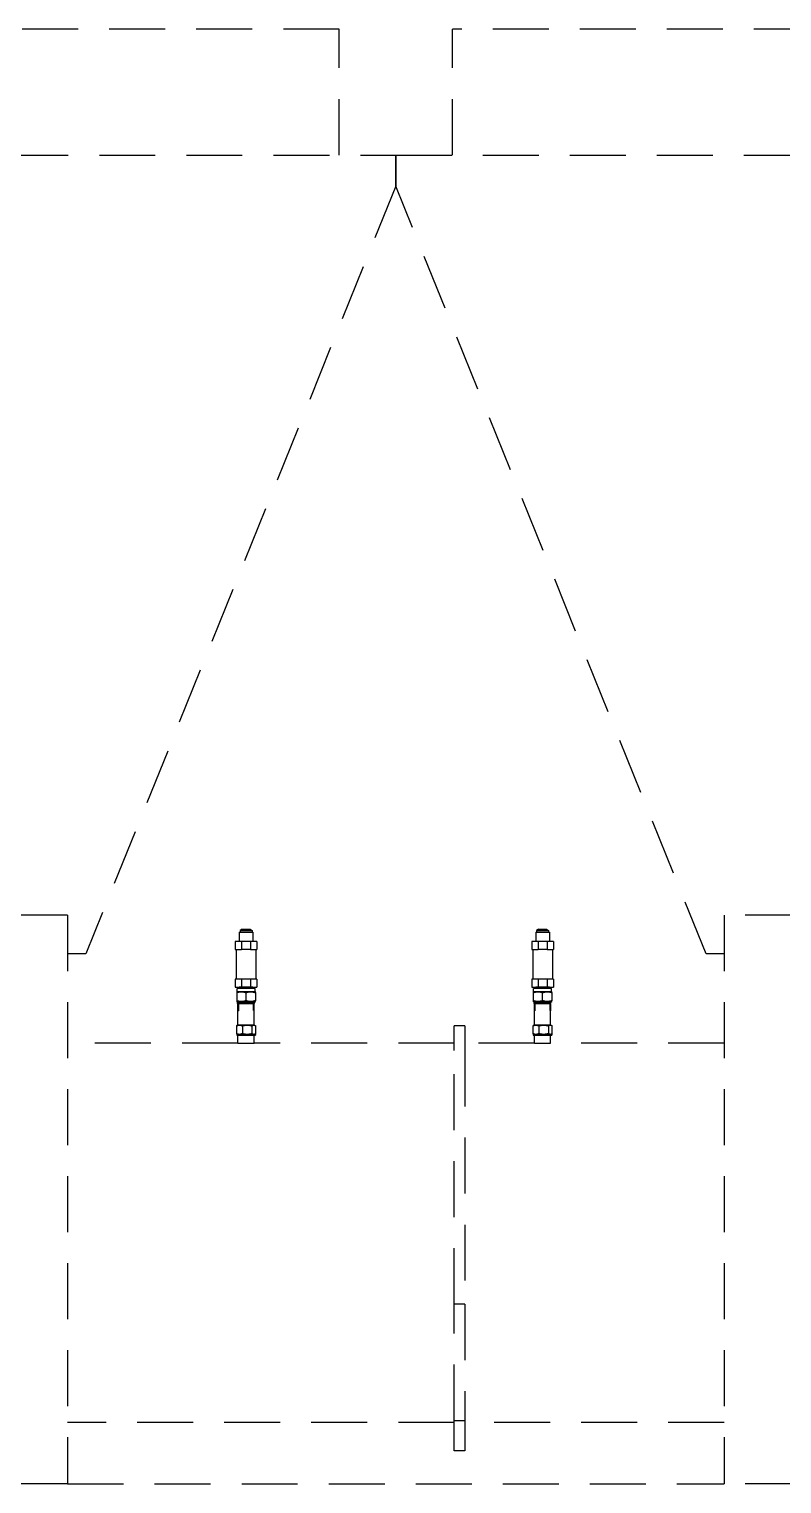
# Model space of a CAD drawing. Header units: millimetres. Extents: x 19868 to 801382, y -4805 to 85279.
# Drawn here: x 145783 to 146994, y 76739 to 79079 of the extents above; entities that cross this region are included whole.
import ezdxf

# ---------------------------------------------------------------- set-up
doc = ezdxf.new("R2010")
doc.units = ezdxf.units.MM
doc.header["$LTSCALE"] = 250
doc.linetypes.add('HID', pattern=[2.8, 1.8, -1])
doc.layers.add('A-ELE-252', color=252, linetype='Continuous')

# ---------------------------------------------------------------- blocks, each defined once
blk = doc.blocks.new('냉동기')
at = {"layer": 'A-ELE-252', "linetype": 'HID', "ltscale": 0.2, "extrusion": (0, 1, 0)}
for p, q in [((202879.1, 69695.9), (201884.1, 69695.9)), ((202879.1, 69695.9), (201884.1, 69695.9)), ((202879.1, 69493.4), (202879.1, 69695.9)), ((202879.1, 69493.4), (202879.1, 69695.9)), ((204056.1, 69695.9), (203061.1, 69695.9)), ((203061.1, 69493.4), (203061.1, 69695.9)), ((204056.1, 69695.9), (203061.1, 69695.9)), ((203061.1, 69493.4), (203061.1, 69695.9)), ((201793.1, 69493.4), (202970.1, 69493.4)), ((201793.1, 69493.4), (202970.1, 69493.4)), ((202970.1, 69493.4), (202970.1, 69443.4)), ((202970.1, 69443.4), (202970.1, 69493.4)), ((202970.1, 69493.4), (204147.1, 69493.4)), ((202970.1, 69443.4), (202970.1, 69493.4)), ((202970.1, 69493.4), (204147.1, 69493.4)), ((202970.1, 69493.4), (202970.1, 69443.4)), ((202970.1, 69443.4), (202471.2, 68208.4)), ((202970.1, 69443.4), (202471.2, 68208.4)), ((203469.1, 68208.4), (202970.1, 69443.4)), ((203469.1, 68208.4), (202970.1, 69443.4)), ((202442.1, 68270.9), (202318.1, 68270.9)), ((202442.1, 68270.9), (202318.1, 68270.9)), ((202442.1, 68270.9), (202442.1, 67355.9)), ((202442.1, 68270.9), (202442.1, 67355.9)), ((203498.1, 68270.9), (203498.1, 67355.9)), ((203622.1, 68270.9), (203498.1, 68270.9)), ((203498.1, 68270.9), (203498.1, 67355.9)), ((203622.1, 68270.9), (203498.1, 68270.9)), ((202718, 68243.3), (202740.2, 68243.3)), ((202718, 68243.3), (202718, 68228.2)), ((202718, 68243.3), (202740.2, 68243.3)), ((202718, 68243.3), (202718, 68228.2)), ((202722.8, 68248.1), (202719.6, 68246.3)), ((202722.8, 68248.1), (202719.6, 68246.3)), ((202719.6, 68246.3), (202738.7, 68246.3)), ((202719.6, 68246.3), (202719.6, 68243.3)), ((202719.6, 68246.3), (202738.7, 68246.3)), ((202719.6, 68246.3), (202719.6, 68243.3)), ((202722.8, 68248.1), (202735.5, 68248.1)), ((202722.8, 68248.1), (202735.5, 68248.1)), ((202735.5, 68248.1), (202738.7, 68246.3)), ((202735.5, 68248.1), (202738.7, 68246.3)), ((202738.7, 68246.3), (202738.7, 68243.3)), ((202738.7, 68246.3), (202738.7, 68243.3)), ((202740.2, 68243.3), (202740.2, 68228.2)), ((202740.2, 68243.3), (202740.2, 68228.2)), ((203195, 68243.3), (203217.2, 68243.3)), ((203195, 68243.3), (203195, 68228.2)), ((203195, 68243.3), (203217.2, 68243.3)), ((203195, 68243.3), (203195, 68228.2)), ((203199.8, 68248.1), (203196.6, 68246.3)), ((203199.8, 68248.1), (203196.6, 68246.3)), ((203196.6, 68246.3), (203215.7, 68246.3)), ((203196.6, 68246.3), (203196.6, 68243.3)), ((203196.6, 68246.3), (203215.7, 68246.3)), ((203196.6, 68246.3), (203196.6, 68243.3)), ((203199.8, 68248.1), (203212.5, 68248.1)), ((203199.8, 68248.1), (203212.5, 68248.1)), ((203212.5, 68248.1), (203215.7, 68246.3)), ((203212.5, 68248.1), (203215.7, 68246.3)), ((203215.7, 68246.3), (203215.7, 68243.3)), ((203215.7, 68246.3), (203215.7, 68243.3)), ((203217.2, 68243.3), (203217.2, 68228.2)), ((203217.2, 68243.3), (203217.2, 68228.2)), ((202711.7, 68228.2), (202711.7, 68215.5)), ((202721.9, 68228.2), (202711.7, 68228.2)), ((202711.7, 68228.2), (202711.7, 68215.5)), ((202721.9, 68228.2), (202711.7, 68228.2)), ((202711.7, 68215.5), (202721.9, 68215.5)), ((202711.7, 68215.5), (202721.9, 68215.5)), ((202713.3, 68215.5), (202713.3, 68167.6)), ((202713.3, 68215.5), (202713.3, 68167.6)), ((202721.9, 68228.2), (202721.9, 68215.5)), ((202736.4, 68228.2), (202721.9, 68228.2)), ((202721.9, 68228.2), (202721.9, 68215.5)), ((202736.4, 68228.2), (202721.9, 68228.2)), ((202736.4, 68215.5), (202721.9, 68215.5)), ((202736.4, 68215.5), (202721.9, 68215.5)), ((202736.4, 68228.2), (202736.4, 68215.5)), ((202746.6, 68228.2), (202736.4, 68228.2)), ((202736.4, 68228.2), (202736.4, 68215.5)), ((202746.6, 68228.2), (202736.4, 68228.2)), ((202736.4, 68215.5), (202746.6, 68215.5)), ((202736.4, 68215.5), (202746.6, 68215.5)), ((202745, 68215.5), (202745, 68167.6)), ((202745, 68215.5), (202745, 68167.6)), ((202746.6, 68228.2), (202746.6, 68215.5)), ((202746.6, 68228.2), (202746.6, 68215.5)), ((203188.7, 68228.2), (203188.7, 68215.5)), ((203198.9, 68228.2), (203188.7, 68228.2)), ((203188.7, 68228.2), (203188.7, 68215.5)), ((203198.9, 68228.2), (203188.7, 68228.2)), ((203188.7, 68215.5), (203198.9, 68215.5)), ((203188.7, 68215.5), (203198.9, 68215.5)), ((203190.3, 68215.5), (203190.3, 68167.6)), ((203190.3, 68215.5), (203190.3, 68167.6)), ((203198.9, 68228.2), (203198.9, 68215.5)), ((203213.4, 68228.2), (203198.9, 68228.2)), ((203198.9, 68228.2), (203198.9, 68215.5)), ((203213.4, 68228.2), (203198.9, 68228.2)), ((203213.4, 68215.5), (203198.9, 68215.5)), ((203213.4, 68215.5), (203198.9, 68215.5)), ((203213.4, 68228.2), (203213.4, 68215.5)), ((203223.6, 68228.2), (203213.4, 68228.2)), ((203213.4, 68228.2), (203213.4, 68215.5)), ((203223.6, 68228.2), (203213.4, 68228.2)), ((203213.4, 68215.5), (203223.6, 68215.5)), ((203213.4, 68215.5), (203223.6, 68215.5)), ((203222, 68215.5), (203222, 68167.6)), ((203222, 68215.5), (203222, 68167.6)), ((203223.6, 68228.2), (203223.6, 68215.5)), ((203223.6, 68228.2), (203223.6, 68215.5)), ((202471.2, 68208.4), (202442.1, 68208.4)), ((202471.2, 68208.4), (202442.1, 68208.4)), ((203498.1, 68208.4), (203469.1, 68208.4)), ((203498.1, 68208.4), (203469.1, 68208.4)), ((202721.9, 68167.6), (202711.7, 68167.6)), ((202711.7, 68167.6), (202711.7, 68154.9)), ((202721.9, 68167.6), (202711.7, 68167.6)), ((202711.7, 68167.6), (202711.7, 68154.9)), ((202736.4, 68167.6), (202721.9, 68167.6)), ((202721.9, 68167.6), (202721.9, 68154.9)), ((202736.4, 68167.6), (202721.9, 68167.6)), ((202721.9, 68167.6), (202721.9, 68154.9)), ((202746.6, 68167.6), (202736.4, 68167.6)), ((202736.4, 68167.6), (202736.4, 68154.9)), ((202746.6, 68167.6), (202736.4, 68167.6)), ((202736.4, 68167.6), (202736.4, 68154.9)), ((202746.6, 68167.6), (202746.6, 68154.9)), ((202746.6, 68167.6), (202746.6, 68154.9)), ((203198.9, 68167.6), (203188.7, 68167.6)), ((203188.7, 68167.6), (203188.7, 68154.9)), ((203198.9, 68167.6), (203188.7, 68167.6)), ((203188.7, 68167.6), (203188.7, 68154.9)), ((203213.4, 68167.6), (203198.9, 68167.6)), ((203198.9, 68167.6), (203198.9, 68154.9)), ((203213.4, 68167.6), (203198.9, 68167.6)), ((203198.9, 68167.6), (203198.9, 68154.9)), ((203223.6, 68167.6), (203213.4, 68167.6)), ((203213.4, 68167.6), (203213.4, 68154.9)), ((203223.6, 68167.6), (203213.4, 68167.6)), ((203213.4, 68167.6), (203213.4, 68154.9)), ((203223.6, 68167.6), (203223.6, 68154.9)), ((203223.6, 68167.6), (203223.6, 68154.9)), ((202711.7, 68154.9), (202721.9, 68154.9)), ((202711.7, 68154.9), (202721.9, 68154.9)), ((202714.6, 68147.9), (202714.1, 68147.6)), ((202714.6, 68147.9), (202714.1, 68147.6)), ((202714.1, 68146.2), (202714.1, 68133.1)), ((202714.1, 68146.2), (202714.1, 68133.1)), ((202743.6, 68152.9), (202714.6, 68152.9)), ((202714.6, 68147.9), (202714.6, 68152.9)), ((202743.6, 68152.9), (202714.6, 68152.9)), ((202714.6, 68147.9), (202714.6, 68152.9)), ((202714.6, 68147.9), (202743.6, 68147.9)), ((202714.6, 68147.9), (202743.6, 68147.9)), ((202718, 68154.9), (202718, 68154.8)), ((202718, 68154.9), (202718, 68154.8)), ((202740.2, 68154.8), (202718, 68154.8)), ((202740.2, 68154.8), (202718, 68154.8)), ((202736.4, 68154.9), (202721.9, 68154.9)), ((202736.4, 68154.9), (202721.9, 68154.9)), ((202729.1, 68133.1), (202729.1, 68146.2)), ((202729.1, 68133.1), (202729.1, 68146.2)), ((202736.4, 68154.9), (202746.6, 68154.9)), ((202736.4, 68154.9), (202746.6, 68154.9)), ((202740.2, 68154.9), (202740.2, 68154.8)), ((202740.2, 68154.9), (202740.2, 68154.8)), ((202743.6, 68147.9), (202743.6, 68152.9)), ((202743.6, 68147.9), (202743.6, 68152.9)), ((202743.6, 68147.9), (202744.1, 68147.6)), ((202743.6, 68147.9), (202744.1, 68147.6)), ((202744.1, 68146.2), (202744.1, 68133.1)), ((202744.1, 68146.2), (202744.1, 68133.1)), ((203188.7, 68154.9), (203198.9, 68154.9)), ((203188.7, 68154.9), (203198.9, 68154.9)), ((203191.6, 68147.9), (203191.1, 68147.6)), ((203191.6, 68147.9), (203191.1, 68147.6)), ((203191.1, 68146.2), (203191.1, 68133.1)), ((203191.1, 68146.2), (203191.1, 68133.1)), ((203220.6, 68152.9), (203191.6, 68152.9)), ((203191.6, 68147.9), (203191.6, 68152.9)), ((203220.6, 68152.9), (203191.6, 68152.9)), ((203191.6, 68147.9), (203191.6, 68152.9)), ((203191.6, 68147.9), (203220.6, 68147.9)), ((203191.6, 68147.9), (203220.6, 68147.9)), ((203195, 68154.9), (203195, 68154.8)), ((203195, 68154.9), (203195, 68154.8)), ((203217.2, 68154.8), (203195, 68154.8)), ((203217.2, 68154.8), (203195, 68154.8)), ((203213.4, 68154.9), (203198.9, 68154.9)), ((203213.4, 68154.9), (203198.9, 68154.9)), ((203206.1, 68133.1), (203206.1, 68146.2)), ((203206.1, 68133.1), (203206.1, 68146.2)), ((203213.4, 68154.9), (203223.6, 68154.9)), ((203213.4, 68154.9), (203223.6, 68154.9)), ((203217.2, 68154.9), (203217.2, 68154.8)), ((203217.2, 68154.9), (203217.2, 68154.8)), ((203220.6, 68147.9), (203220.6, 68152.9)), ((203220.6, 68147.9), (203220.6, 68152.9)), ((203220.6, 68147.9), (203221.1, 68147.6)), ((203220.6, 68147.9), (203221.1, 68147.6)), ((203221.1, 68146.2), (203221.1, 68133.1)), ((203221.1, 68146.2), (203221.1, 68133.1)), ((202715.6, 68130.9), (202714.1, 68131.7)), ((202715.6, 68130.9), (202714.1, 68131.7)), ((202742.6, 68130.9), (202715.6, 68130.9)), ((202715.6, 68128.9), (202715.6, 68130.9)), ((202742.6, 68130.9), (202715.6, 68130.9)), ((202715.6, 68128.9), (202715.6, 68130.9)), ((202715.6, 68128.9), (202742.6, 68128.9)), ((202716.1, 68128.4), (202715.6, 68128.9)), ((202715.6, 68128.9), (202742.6, 68128.9)), ((202716.1, 68128.4), (202715.6, 68128.9)), ((202716.8, 68127.4), (202715.9, 68127.4)), ((202715.9, 68127.4), (202715.9, 68126.9)), ((202716.8, 68127.4), (202715.9, 68127.4)), ((202715.9, 68127.4), (202715.9, 68126.9)), ((202715.9, 68117.4), (202715.9, 68126.9)), ((202715.9, 68117.4), (202715.9, 68126.9)), ((202742.1, 68128.4), (202716.1, 68128.4)), ((202716.1, 68127.4), (202716.1, 68128.4)), ((202742.1, 68128.4), (202716.1, 68128.4)), ((202716.1, 68127.4), (202716.1, 68128.4)), ((202716.9, 68126.9), (202716.9, 68117.4)), ((202716.9, 68126.9), (202716.9, 68117.4)), ((202741.3, 68117.4), (202741.3, 68126.9)), ((202741.3, 68117.4), (202741.3, 68126.9)), ((202742.4, 68127.4), (202741.5, 68127.4)), ((202742.4, 68127.4), (202741.5, 68127.4)), ((202742.1, 68128.4), (202742.6, 68128.9)), ((202742.1, 68128.4), (202742.6, 68128.9)), ((202742.1, 68127.4), (202742.1, 68128.4)), ((202742.1, 68127.4), (202742.1, 68128.4)), ((202742.4, 68126.9), (202742.4, 68127.4)), ((202742.4, 68126.9), (202742.4, 68127.4)), ((202742.4, 68117.4), (202742.4, 68126.9)), ((202742.4, 68117.4), (202742.4, 68126.9)), ((202742.6, 68130.9), (202744.1, 68131.7)), ((202742.6, 68130.9), (202744.1, 68131.7)), ((202742.6, 68128.9), (202742.6, 68130.9)), ((202742.6, 68128.9), (202742.6, 68130.9)), ((203192.6, 68130.9), (203191.1, 68131.7)), ((203192.6, 68130.9), (203191.1, 68131.7)), ((203219.6, 68130.9), (203192.6, 68130.9)), ((203192.6, 68128.9), (203192.6, 68130.9)), ((203219.6, 68130.9), (203192.6, 68130.9)), ((203192.6, 68128.9), (203192.6, 68130.9)), ((203192.6, 68128.9), (203219.6, 68128.9)), ((203193.1, 68128.4), (203192.6, 68128.9)), ((203192.6, 68128.9), (203219.6, 68128.9)), ((203193.1, 68128.4), (203192.6, 68128.9)), ((203193.8, 68127.4), (203192.9, 68127.4)), ((203192.9, 68127.4), (203192.9, 68126.9)), ((203193.8, 68127.4), (203192.9, 68127.4)), ((203192.9, 68127.4), (203192.9, 68126.9)), ((203192.9, 68117.4), (203192.9, 68126.9)), ((203192.9, 68117.4), (203192.9, 68126.9)), ((203219.1, 68128.4), (203193.1, 68128.4)), ((203193.1, 68127.4), (203193.1, 68128.4)), ((203219.1, 68128.4), (203193.1, 68128.4)), ((203193.1, 68127.4), (203193.1, 68128.4)), ((203193.9, 68126.9), (203193.9, 68117.4)), ((203193.9, 68126.9), (203193.9, 68117.4)), ((203218.3, 68117.4), (203218.3, 68126.9)), ((203218.3, 68117.4), (203218.3, 68126.9)), ((203219.4, 68127.4), (203218.5, 68127.4)), ((203219.4, 68127.4), (203218.5, 68127.4)), ((203219.1, 68128.4), (203219.6, 68128.9)), ((203219.1, 68128.4), (203219.6, 68128.9)), ((203219.1, 68127.4), (203219.1, 68128.4)), ((203219.1, 68127.4), (203219.1, 68128.4)), ((203219.4, 68126.9), (203219.4, 68127.4)), ((203219.4, 68126.9), (203219.4, 68127.4)), ((203219.4, 68117.4), (203219.4, 68126.9)), ((203219.4, 68117.4), (203219.4, 68126.9)), ((203219.6, 68130.9), (203221.1, 68131.7)), ((203219.6, 68130.9), (203221.1, 68131.7)), ((203219.6, 68128.9), (203219.6, 68130.9)), ((203219.6, 68128.9), (203219.6, 68130.9)), ((202715.9, 68117.4), (202715.9, 68116.9)), ((202715.9, 68117.4), (202715.9, 68116.9)), ((202715.9, 68116.9), (202716.8, 68116.9)), ((202715.9, 68116.9), (202716.8, 68116.9)), ((202716.1, 68093.9), (202716.1, 68116.9)), ((202716.1, 68093.9), (202716.1, 68116.9)), ((202741.5, 68116.9), (202742.4, 68116.9)), ((202741.5, 68116.9), (202742.4, 68116.9)), ((202742.1, 68093.9), (202742.1, 68116.9)), ((202742.1, 68093.9), (202742.1, 68116.9)), ((202742.4, 68116.9), (202742.4, 68117.4)), ((202742.4, 68116.9), (202742.4, 68117.4)), ((203192.9, 68117.4), (203192.9, 68116.9)), ((203192.9, 68117.4), (203192.9, 68116.9)), ((203192.9, 68116.9), (203193.8, 68116.9)), ((203192.9, 68116.9), (203193.8, 68116.9)), ((203193.1, 68093.9), (203193.1, 68116.9)), ((203193.1, 68093.9), (203193.1, 68116.9)), ((203218.5, 68116.9), (203219.4, 68116.9)), ((203218.5, 68116.9), (203219.4, 68116.9)), ((203219.1, 68093.9), (203219.1, 68116.9)), ((203219.1, 68093.9), (203219.1, 68116.9)), ((203219.4, 68116.9), (203219.4, 68117.4)), ((203219.4, 68116.9), (203219.4, 68117.4)), ((202713.7, 68092.7), (202713.7, 68080.1)), ((202713.7, 68092.7), (202713.7, 68080.1)), ((202744.1, 68078.9), (202714.1, 68078.9)), ((202714.1, 68078.9), (202714.1, 68077.9)), ((202744.1, 68078.9), (202714.1, 68078.9)), ((202714.1, 68078.9), (202714.1, 68077.9)), ((202714.1, 68077.9), (202744.1, 68077.9)), ((202714.1, 68077.9), (202744.1, 68077.9)), ((202715.6, 68093.9), (202714.5, 68093.2)), ((202715.6, 68093.9), (202714.5, 68093.2)), ((202715.6, 68078.9), (202714.5, 68079.5)), ((202715.6, 68078.9), (202714.5, 68079.5)), ((202718.4, 68093.9), (202715.6, 68093.9)), ((202718.4, 68093.9), (202715.6, 68093.9)), ((202716.1, 68064.9), (202716.1, 68077.9)), ((202716.1, 68064.9), (202716.1, 68077.9)), ((202730.9, 68093.9), (202718.4, 68093.9)), ((202730.9, 68093.9), (202718.4, 68093.9)), ((202723.2, 68092.7), (202723.2, 68080.1)), ((202723.2, 68092.7), (202723.2, 68080.1)), ((202741.6, 68093.9), (202730.9, 68093.9)), ((202741.6, 68093.9), (202730.9, 68093.9)), ((202738.6, 68092.7), (202738.6, 68080.1)), ((202738.6, 68092.7), (202738.6, 68080.1)), ((202742.6, 68093.9), (202741.6, 68093.9)), ((202742.6, 68093.9), (202741.6, 68093.9)), ((202742.1, 68064.9), (202742.1, 68077.9)), ((202742.1, 68064.9), (202742.1, 68077.9)), ((202742.6, 68093.9), (202743.7, 68093.2)), ((202742.6, 68093.9), (202743.7, 68093.2)), ((202742.6, 68078.9), (202743.7, 68079.5)), ((202742.6, 68078.9), (202743.7, 68079.5)), ((202744.1, 68078.9), (202744.1, 68077.9)), ((202744.1, 68078.9), (202744.1, 68077.9)), ((202744.6, 68080.1), (202744.6, 68092.7)), ((202744.6, 68080.1), (202744.6, 68092.7)), ((203064.1, 68052.9), (203064.1, 68092.9)), ((203081.1, 68092.9), (203064.1, 68092.9)), ((203064.1, 68052.9), (203064.1, 68092.9)), ((203081.1, 68092.9), (203064.1, 68092.9)), ((203081.1, 68092.9), (203081.1, 68052.9)), ((203081.1, 68092.9), (203081.1, 68052.9)), ((203190.7, 68092.7), (203190.7, 68080.1)), ((203190.7, 68092.7), (203190.7, 68080.1)), ((203221.1, 68078.9), (203191.1, 68078.9)), ((203191.1, 68078.9), (203191.1, 68077.9)), ((203221.1, 68078.9), (203191.1, 68078.9)), ((203191.1, 68078.9), (203191.1, 68077.9)), ((203191.1, 68077.9), (203221.1, 68077.9)), ((203191.1, 68077.9), (203221.1, 68077.9)), ((203192.6, 68093.9), (203191.5, 68093.2)), ((203192.6, 68093.9), (203191.5, 68093.2)), ((203192.6, 68078.9), (203191.5, 68079.5)), ((203192.6, 68078.9), (203191.5, 68079.5)), ((203195.4, 68093.9), (203192.6, 68093.9)), ((203195.4, 68093.9), (203192.6, 68093.9)), ((203193.1, 68064.9), (203193.1, 68077.9)), ((203193.1, 68064.9), (203193.1, 68077.9)), ((203207.9, 68093.9), (203195.4, 68093.9)), ((203207.9, 68093.9), (203195.4, 68093.9)), ((203200.2, 68092.7), (203200.2, 68080.1)), ((203200.2, 68092.7), (203200.2, 68080.1)), ((203218.6, 68093.9), (203207.9, 68093.9)), ((203218.6, 68093.9), (203207.9, 68093.9)), ((203215.6, 68092.7), (203215.6, 68080.1)), ((203215.6, 68092.7), (203215.6, 68080.1)), ((203219.6, 68093.9), (203218.6, 68093.9)), ((203219.6, 68093.9), (203218.6, 68093.9)), ((203219.1, 68064.9), (203219.1, 68077.9)), ((203219.1, 68064.9), (203219.1, 68077.9)), ((203219.6, 68093.9), (203220.7, 68093.2)), ((203219.6, 68093.9), (203220.7, 68093.2)), ((203219.6, 68078.9), (203220.7, 68079.5)), ((203219.6, 68078.9), (203220.7, 68079.5)), ((203221.1, 68078.9), (203221.1, 68077.9)), ((203221.1, 68078.9), (203221.1, 68077.9)), ((203221.6, 68080.1), (203221.6, 68092.7)), ((203221.6, 68080.1), (203221.6, 68092.7)), ((202716.1, 68064.9), (202442.1, 68064.9)), ((202716.1, 68064.9), (202442.1, 68064.9)), ((203064.1, 68064.9), (202742.1, 68064.9)), ((203064.1, 68064.9), (202742.1, 68064.9)), ((203064.1, 67644.9), (203064.1, 68052.9)), ((203064.1, 67644.9), (203064.1, 68052.9)), ((203193.1, 68064.9), (203081.1, 68064.9)), ((203193.1, 68064.9), (203081.1, 68064.9)), ((203081.1, 68052.9), (203081.1, 67644.9)), ((203081.1, 68052.9), (203081.1, 67644.9)), ((203498.1, 68064.9), (203219.1, 68064.9)), ((203498.1, 68064.9), (203219.1, 68064.9)), ((203064.1, 67457.9), (203064.1, 67644.9)), ((203081.1, 67644.9), (203064.1, 67644.9)), ((203064.1, 67457.9), (203064.1, 67644.9)), ((203081.1, 67644.9), (203064.1, 67644.9)), ((203081.1, 67644.9), (203081.1, 67457.9)), ((203081.1, 67644.9), (203081.1, 67457.9)), ((203064.1, 67454.9), (202442.1, 67454.9)), ((203064.1, 67454.9), (202442.1, 67454.9)), ((203064.1, 67408.9), (203064.1, 67457.9)), ((203064.1, 67457.9), (203081.1, 67457.9)), ((203064.1, 67408.9), (203064.1, 67457.9)), ((203064.1, 67457.9), (203081.1, 67457.9)), ((203081.1, 67457.9), (203081.1, 67408.9)), ((203081.1, 67457.9), (203081.1, 67408.9)), ((203498.1, 67454.9), (203081.1, 67454.9)), ((203498.1, 67454.9), (203081.1, 67454.9)), ((203081.1, 67408.9), (203064.1, 67408.9)), ((203081.1, 67408.9), (203064.1, 67408.9)), ((202442.1, 67355.9), (202318.1, 67355.9)), ((202442.1, 67355.9), (202318.1, 67355.9)), ((202442.1, 67355.9), (203498.1, 67355.9)), ((202442.1, 67355.9), (203498.1, 67355.9)), ((203622.1, 67355.9), (203498.1, 67355.9)), ((203622.1, 67355.9), (203498.1, 67355.9))]:
    blk.add_line(p, q, dxfattribs=at)
at = {"layer": 'A-ELE-252', "linetype": 'HID', "ltscale": 0.2, "extrusion": (0, 0, -1)}
for centre, start, end in [((-202718.3, 68153.6), 326.3028, 75.5225), ((-202718.3, 68153.6), 326.3028, 75.5225), ((-202739.9, 68153.6), 104.4775, 213.6972), ((-202739.9, 68153.6), 104.4775, 213.6972), ((-203195.3, 68153.6), 326.3028, 75.5225), ((-203195.3, 68153.6), 326.3028, 75.5225), ((-203216.9, 68153.6), 104.4775, 213.6972), ((-203216.9, 68153.6), 104.4775, 213.6972)]:
    blk.add_arc(centre, 1.27, start, end, dxfattribs=at)
at = {"layer": 'A-ELE-252', "linetype": 'HID', "ltscale": 0.2}
for points, weights in [([(202714.1, 68147.6), (202714.1, 68147.6), (202714.1, 68146.2)], [1.97268486652, 1.97268486652, 1.83105246542]), ([(202714.1, 68146.2), (202721.6, 68148.7), (202729.1, 68146.2)], [1.83105246542, 2.11431726762, 1.83105246542]), ([(202714.1, 68147.6), (202714.1, 68147.6), (202714.1, 68146.2)], [1.97268486652, 1.97268486652, 1.83105246542]), ([(202714.1, 68146.2), (202721.6, 68148.7), (202729.1, 68146.2)], [1.83105246542, 2.11431726762, 1.83105246542]), ([(202729.1, 68146.2), (202736.6, 68148.7), (202744.1, 68146.2)], [1.83094010767, 2.11418752807, 1.83094010767]), ([(202729.1, 68146.2), (202736.6, 68148.7), (202744.1, 68146.2)], [1.83094010767, 2.11418752807, 1.83094010767]), ([(202744.1, 68146.2), (202744.1, 68147.6), (202744.1, 68147.6)], [1.83105246542, 1.97268486652, 1.97268486652]), ([(202744.1, 68146.2), (202744.1, 68147.6), (202744.1, 68147.6)], [1.83105246542, 1.97268486652, 1.97268486652]), ([(203191.1, 68147.6), (203191.1, 68147.6), (203191.1, 68146.2)], [1.97268486652, 1.97268486652, 1.83105246542]), ([(203191.1, 68146.2), (203198.6, 68148.7), (203206.1, 68146.2)], [1.83105246542, 2.11431726762, 1.83105246542]), ([(203191.1, 68147.6), (203191.1, 68147.6), (203191.1, 68146.2)], [1.97268486652, 1.97268486652, 1.83105246542]), ([(203191.1, 68146.2), (203198.6, 68148.7), (203206.1, 68146.2)], [1.83105246542, 2.11431726762, 1.83105246542]), ([(203206.1, 68146.2), (203213.6, 68148.7), (203221.1, 68146.2)], [1.83094010767, 2.11418752807, 1.83094010767]), ([(203206.1, 68146.2), (203213.6, 68148.7), (203221.1, 68146.2)], [1.83094010767, 2.11418752807, 1.83094010767]), ([(203221.1, 68146.2), (203221.1, 68147.6), (203221.1, 68147.6)], [1.83105246542, 1.97268486652, 1.97268486652]), ([(203221.1, 68146.2), (203221.1, 68147.6), (203221.1, 68147.6)], [1.83105246542, 1.97268486652, 1.97268486652]), ([(202729.1, 68133.1), (202721.6, 68130.6), (202714.1, 68133.1)], [1.89311793416, 2.1859842978, 1.89311793416]), ([(202714.1, 68133.1), (202714.1, 68131.7), (202714.1, 68131.7)], [1.89311793416, 2.03955111598, 2.03955111598]), ([(202729.1, 68133.1), (202721.6, 68130.6), (202714.1, 68133.1)], [1.89311793416, 2.1859842978, 1.89311793416]), ([(202714.1, 68133.1), (202714.1, 68131.7), (202714.1, 68131.7)], [1.89311793416, 2.03955111598, 2.03955111598]), ([(202744.1, 68133.1), (202736.6, 68130.6), (202729.1, 68133.1)], [1.89311793416, 2.1859842978, 1.89311793416]), ([(202744.1, 68133.1), (202736.6, 68130.6), (202729.1, 68133.1)], [1.89311793416, 2.1859842978, 1.89311793416]), ([(202744.1, 68131.7), (202744.1, 68131.7), (202744.1, 68133.1)], [2.03955111598, 2.03955111598, 1.89311793416]), ([(202744.1, 68131.7), (202744.1, 68131.7), (202744.1, 68133.1)], [2.03955111598, 2.03955111598, 1.89311793416]), ([(203206.1, 68133.1), (203198.6, 68130.6), (203191.1, 68133.1)], [1.89311793416, 2.1859842978, 1.89311793416]), ([(203191.1, 68133.1), (203191.1, 68131.7), (203191.1, 68131.7)], [1.89311793416, 2.03955111598, 2.03955111598]), ([(203206.1, 68133.1), (203198.6, 68130.6), (203191.1, 68133.1)], [1.89311793416, 2.1859842978, 1.89311793416]), ([(203191.1, 68133.1), (203191.1, 68131.7), (203191.1, 68131.7)], [1.89311793416, 2.03955111598, 2.03955111598]), ([(203221.1, 68133.1), (203213.6, 68130.6), (203206.1, 68133.1)], [1.89311793416, 2.1859842978, 1.89311793416]), ([(203221.1, 68133.1), (203213.6, 68130.6), (203206.1, 68133.1)], [1.89311793416, 2.1859842978, 1.89311793416]), ([(203221.1, 68131.7), (203221.1, 68131.7), (203221.1, 68133.1)], [2.03955111598, 2.03955111598, 1.89311793416]), ([(203221.1, 68131.7), (203221.1, 68131.7), (203221.1, 68133.1)], [2.03955111598, 2.03955111598, 1.89311793416]), ([(202713.7, 68092.7), (202716.2, 68093.9), (202718.4, 68093.9)], [1.88091147003, 2.02640047856, 2.02640047856]), ([(202713.7, 68092.7), (202716.2, 68093.9), (202718.4, 68093.9)], [1.88091147003, 2.02640047856, 2.02640047856]), ([(202714.5, 68093.2), (202714.1, 68093), (202713.7, 68092.7)], [1.94610771184, 1.91831849569, 1.88091147003]), ([(202714.5, 68093.2), (202714.1, 68093), (202713.7, 68092.7)], [1.94610771184, 1.91831849569, 1.88091147003]), ([(202718.4, 68078.9), (202716.2, 68078.9), (202713.7, 68080.1)], [2.02640047856, 2.02640047856, 1.88091147003]), ([(202713.7, 68080.1), (202714.1, 68079.8), (202714.5, 68079.5)], [1.88091209875, 1.91831913692, 1.94610836236]), ([(202718.4, 68078.9), (202716.2, 68078.9), (202713.7, 68080.1)], [2.02640047856, 2.02640047856, 1.88091147003]), ([(202713.7, 68080.1), (202714.1, 68079.8), (202714.5, 68079.5)], [1.88091209875, 1.91831913692, 1.94610836236]), ([(202718.4, 68093.9), (202720.6, 68093.9), (202723.2, 68092.7)], [2.02640047856, 2.02640047856, 1.88091147003]), ([(202718.4, 68093.9), (202720.6, 68093.9), (202723.2, 68092.7)], [2.02640047856, 2.02640047856, 1.88091147003]), ([(202723.2, 68080.1), (202720.6, 68078.9), (202718.4, 68078.9)], [1.88091209938, 2.02640115659, 2.02640115659]), ([(202723.2, 68080.1), (202720.6, 68078.9), (202718.4, 68078.9)], [1.88091209938, 2.02640115659, 2.02640115659]), ([(202723.2, 68092.7), (202727.3, 68093.9), (202730.9, 68093.9)], [1.88091147003, 2.02640047856, 2.02640047856]), ([(202723.2, 68092.7), (202727.3, 68093.9), (202730.9, 68093.9)], [1.88091147003, 2.02640047856, 2.02640047856]), ([(202730.9, 68078.9), (202727.3, 68078.9), (202723.2, 68080.1)], [2.02640047856, 2.02640047856, 1.88091147003]), ([(202730.9, 68078.9), (202727.3, 68078.9), (202723.2, 68080.1)], [2.02640047856, 2.02640047856, 1.88091147003]), ([(202730.9, 68093.9), (202734.5, 68093.9), (202738.6, 68092.7)], [2.02640047856, 2.02640047856, 1.88091147003]), ([(202730.9, 68093.9), (202734.5, 68093.9), (202738.6, 68092.7)], [2.02640047856, 2.02640047856, 1.88091147003]), ([(202738.6, 68080.1), (202734.5, 68078.9), (202730.9, 68078.9)], [1.88091209875, 2.02640115592, 2.02640115592]), ([(202738.6, 68080.1), (202734.5, 68078.9), (202730.9, 68078.9)], [1.88091209875, 2.02640115592, 2.02640115592]), ([(202738.6, 68092.7), (202740.2, 68093.9), (202741.6, 68093.9)], [1.88091147003, 2.02640047856, 2.02640047856]), ([(202738.6, 68092.7), (202740.2, 68093.9), (202741.6, 68093.9)], [1.88091147003, 2.02640047856, 2.02640047856]), ([(202741.6, 68078.9), (202740.2, 68078.9), (202738.6, 68080.1)], [2.02640047856, 2.02640047856, 1.88091147003]), ([(202741.6, 68078.9), (202740.2, 68078.9), (202738.6, 68080.1)], [2.02640047856, 2.02640047856, 1.88091147003]), ([(202741.6, 68093.9), (202743, 68093.9), (202744.6, 68092.7)], [2.02640047856, 2.02640047856, 1.88091147003]), ([(202741.6, 68093.9), (202743, 68093.9), (202744.6, 68092.7)], [2.02640047856, 2.02640047856, 1.88091147003]), ([(202744.6, 68080.1), (202743, 68078.9), (202741.6, 68078.9)], [1.88091209875, 2.02640115592, 2.02640115592]), ([(202744.6, 68080.1), (202743, 68078.9), (202741.6, 68078.9)], [1.88091209875, 2.02640115592, 2.02640115592]), ([(203190.7, 68092.7), (203193.2, 68093.9), (203195.4, 68093.9)], [1.88091147003, 2.02640047856, 2.02640047856]), ([(203190.7, 68092.7), (203193.2, 68093.9), (203195.4, 68093.9)], [1.88091147003, 2.02640047856, 2.02640047856]), ([(203191.5, 68093.2), (203191.1, 68093), (203190.7, 68092.7)], [1.94610771184, 1.91831849569, 1.88091147003]), ([(203191.5, 68093.2), (203191.1, 68093), (203190.7, 68092.7)], [1.94610771184, 1.91831849569, 1.88091147003]), ([(203195.4, 68078.9), (203193.2, 68078.9), (203190.7, 68080.1)], [2.02640047856, 2.02640047856, 1.88091147003]), ([(203190.7, 68080.1), (203191.1, 68079.8), (203191.5, 68079.5)], [1.88091209875, 1.91831913692, 1.94610836236]), ([(203195.4, 68078.9), (203193.2, 68078.9), (203190.7, 68080.1)], [2.02640047856, 2.02640047856, 1.88091147003]), ([(203190.7, 68080.1), (203191.1, 68079.8), (203191.5, 68079.5)], [1.88091209875, 1.91831913692, 1.94610836236]), ([(203195.4, 68093.9), (203197.6, 68093.9), (203200.2, 68092.7)], [2.02640047856, 2.02640047856, 1.88091147003]), ([(203195.4, 68093.9), (203197.6, 68093.9), (203200.2, 68092.7)], [2.02640047856, 2.02640047856, 1.88091147003]), ([(203200.2, 68080.1), (203197.6, 68078.9), (203195.4, 68078.9)], [1.88091209938, 2.02640115659, 2.02640115659]), ([(203200.2, 68080.1), (203197.6, 68078.9), (203195.4, 68078.9)], [1.88091209938, 2.02640115659, 2.02640115659]), ([(203200.2, 68092.7), (203204.3, 68093.9), (203207.9, 68093.9)], [1.88091147003, 2.02640047856, 2.02640047856]), ([(203200.2, 68092.7), (203204.3, 68093.9), (203207.9, 68093.9)], [1.88091147003, 2.02640047856, 2.02640047856]), ([(203207.9, 68078.9), (203204.3, 68078.9), (203200.2, 68080.1)], [2.02640047856, 2.02640047856, 1.88091147003]), ([(203207.9, 68078.9), (203204.3, 68078.9), (203200.2, 68080.1)], [2.02640047856, 2.02640047856, 1.88091147003]), ([(203207.9, 68093.9), (203211.5, 68093.9), (203215.6, 68092.7)], [2.02640047856, 2.02640047856, 1.88091147003]), ([(203207.9, 68093.9), (203211.5, 68093.9), (203215.6, 68092.7)], [2.02640047856, 2.02640047856, 1.88091147003]), ([(203215.6, 68080.1), (203211.5, 68078.9), (203207.9, 68078.9)], [1.88091209875, 2.02640115592, 2.02640115592]), ([(203215.6, 68080.1), (203211.5, 68078.9), (203207.9, 68078.9)], [1.88091209875, 2.02640115592, 2.02640115592]), ([(203215.6, 68092.7), (203217.2, 68093.9), (203218.6, 68093.9)], [1.88091147003, 2.02640047856, 2.02640047856]), ([(203215.6, 68092.7), (203217.2, 68093.9), (203218.6, 68093.9)], [1.88091147003, 2.02640047856, 2.02640047856]), ([(203218.6, 68078.9), (203217.2, 68078.9), (203215.6, 68080.1)], [2.02640047856, 2.02640047856, 1.88091147003]), ([(203218.6, 68078.9), (203217.2, 68078.9), (203215.6, 68080.1)], [2.02640047856, 2.02640047856, 1.88091147003]), ([(203218.6, 68093.9), (203220, 68093.9), (203221.6, 68092.7)], [2.02640047856, 2.02640047856, 1.88091147003]), ([(203218.6, 68093.9), (203220, 68093.9), (203221.6, 68092.7)], [2.02640047856, 2.02640047856, 1.88091147003]), ([(203221.6, 68080.1), (203220, 68078.9), (203218.6, 68078.9)], [1.88091209875, 2.02640115592, 2.02640115592]), ([(203221.6, 68080.1), (203220, 68078.9), (203218.6, 68078.9)], [1.88091209875, 2.02640115592, 2.02640115592])]:
    blk.add_rational_spline(points, weights, degree=2, dxfattribs=at)
for points, knots in [([(202716.9, 68126.9), (202716.9, 68126.9), (202716.9, 68127), (202716.9, 68127), (202716.9, 68127), (202716.9, 68127.1), (202716.9, 68127.1), (202716.9, 68127.1), (202716.9, 68127.2), (202716.9, 68127.2), (202716.9, 68127.2), (202716.9, 68127.2), (202716.9, 68127.3), (202716.9, 68127.3), (202716.9, 68127.3), (202716.9, 68127.3), (202716.8, 68127.3), (202716.8, 68127.4), (202716.8, 68127.4), (202716.8, 68127.4), (202716.8, 68127.4), (202716.8, 68127.4), (202716.8, 68127.4), (202716.8, 68127.4), (202716.8, 68127.4)], [0, 0, 0, 0, 0.125, 0.125, 0.125, 0.25, 0.25, 0.25, 0.375, 0.375, 0.375, 0.5, 0.5, 0.5, 0.625, 0.625, 0.625, 0.75, 0.75, 0.75, 0.875, 0.875, 0.875, 1, 1, 1, 1]), ([(202716.9, 68126.9), (202716.9, 68126.9), (202716.9, 68127), (202716.9, 68127), (202716.9, 68127), (202716.9, 68127.1), (202716.9, 68127.1), (202716.9, 68127.1), (202716.9, 68127.2), (202716.9, 68127.2), (202716.9, 68127.2), (202716.9, 68127.2), (202716.9, 68127.3), (202716.9, 68127.3), (202716.9, 68127.3), (202716.9, 68127.3), (202716.8, 68127.3), (202716.8, 68127.4), (202716.8, 68127.4), (202716.8, 68127.4), (202716.8, 68127.4), (202716.8, 68127.4), (202716.8, 68127.4), (202716.8, 68127.4), (202716.8, 68127.4)], [0, 0, 0, 0, 0.125, 0.125, 0.125, 0.25, 0.25, 0.25, 0.375, 0.375, 0.375, 0.5, 0.5, 0.5, 0.625, 0.625, 0.625, 0.75, 0.75, 0.75, 0.875, 0.875, 0.875, 1, 1, 1, 1]), ([(202741.5, 68127.4), (202741.5, 68127.4), (202741.5, 68127.4), (202741.4, 68127.4), (202741.4, 68127.3), (202741.4, 68127.2), (202741.3, 68127.2), (202741.3, 68127), (202741.3, 68127), (202741.3, 68126.9)], [0.23162419, 0.23162419, 0.23162419, 0.23162419, 0.2515773, 0.2515773, 0.2715304, 0.2715304, 0.2903317, 0.2903317, 0.30913301, 0.30913301, 0.30913301, 0.30913301]), ([(202741.5, 68127.4), (202741.5, 68127.4), (202741.5, 68127.4), (202741.4, 68127.4), (202741.4, 68127.3), (202741.4, 68127.2), (202741.3, 68127.2), (202741.3, 68127), (202741.3, 68127), (202741.3, 68126.9)], [0.23162419, 0.23162419, 0.23162419, 0.23162419, 0.2515773, 0.2515773, 0.2715304, 0.2715304, 0.2903317, 0.2903317, 0.30913301, 0.30913301, 0.30913301, 0.30913301]), ([(203193.9, 68126.9), (203193.9, 68126.9), (203193.9, 68127), (203193.9, 68127), (203193.9, 68127), (203193.9, 68127.1), (203193.9, 68127.1), (203193.9, 68127.1), (203193.9, 68127.2), (203193.9, 68127.2), (203193.9, 68127.2), (203193.9, 68127.2), (203193.9, 68127.3), (203193.9, 68127.3), (203193.9, 68127.3), (203193.9, 68127.3), (203193.8, 68127.3), (203193.8, 68127.4), (203193.8, 68127.4), (203193.8, 68127.4), (203193.8, 68127.4), (203193.8, 68127.4), (203193.8, 68127.4), (203193.8, 68127.4), (203193.8, 68127.4)], [0, 0, 0, 0, 0.125, 0.125, 0.125, 0.25, 0.25, 0.25, 0.375, 0.375, 0.375, 0.5, 0.5, 0.5, 0.625, 0.625, 0.625, 0.75, 0.75, 0.75, 0.875, 0.875, 0.875, 1, 1, 1, 1]), ([(203193.9, 68126.9), (203193.9, 68126.9), (203193.9, 68127), (203193.9, 68127), (203193.9, 68127), (203193.9, 68127.1), (203193.9, 68127.1), (203193.9, 68127.1), (203193.9, 68127.2), (203193.9, 68127.2), (203193.9, 68127.2), (203193.9, 68127.2), (203193.9, 68127.3), (203193.9, 68127.3), (203193.9, 68127.3), (203193.9, 68127.3), (203193.8, 68127.3), (203193.8, 68127.4), (203193.8, 68127.4), (203193.8, 68127.4), (203193.8, 68127.4), (203193.8, 68127.4), (203193.8, 68127.4), (203193.8, 68127.4), (203193.8, 68127.4)], [0, 0, 0, 0, 0.125, 0.125, 0.125, 0.25, 0.25, 0.25, 0.375, 0.375, 0.375, 0.5, 0.5, 0.5, 0.625, 0.625, 0.625, 0.75, 0.75, 0.75, 0.875, 0.875, 0.875, 1, 1, 1, 1]), ([(203218.5, 68127.4), (203218.5, 68127.4), (203218.5, 68127.4), (203218.4, 68127.4), (203218.4, 68127.3), (203218.4, 68127.2), (203218.3, 68127.2), (203218.3, 68127), (203218.3, 68127), (203218.3, 68126.9)], [0.23162419, 0.23162419, 0.23162419, 0.23162419, 0.2515773, 0.2515773, 0.2715304, 0.2715304, 0.2903317, 0.2903317, 0.30913301, 0.30913301, 0.30913301, 0.30913301]), ([(203218.5, 68127.4), (203218.5, 68127.4), (203218.5, 68127.4), (203218.4, 68127.4), (203218.4, 68127.3), (203218.4, 68127.2), (203218.3, 68127.2), (203218.3, 68127), (203218.3, 68127), (203218.3, 68126.9)], [0.23162419, 0.23162419, 0.23162419, 0.23162419, 0.2515773, 0.2515773, 0.2715304, 0.2715304, 0.2903317, 0.2903317, 0.30913301, 0.30913301, 0.30913301, 0.30913301]), ([(202716.9, 68117.4), (202716.9, 68117.4), (202716.9, 68117.3), (202716.9, 68117.2), (202716.9, 68117.1), (202716.9, 68117), (202716.8, 68117), (202716.8, 68116.9), (202716.8, 68116.9), (202716.8, 68116.9)], [-0.30913301, -0.30913301, -0.30913301, -0.30913301, -0.2903317, -0.2903317, -0.2715304, -0.2715304, -0.2515773, -0.2515773, -0.23162419, -0.23162419, -0.23162419, -0.23162419]), ([(202716.9, 68117.4), (202716.9, 68117.4), (202716.9, 68117.3), (202716.9, 68117.2), (202716.9, 68117.1), (202716.9, 68117), (202716.8, 68117), (202716.8, 68116.9), (202716.8, 68116.9), (202716.8, 68116.9)], [-0.30913301, -0.30913301, -0.30913301, -0.30913301, -0.2903317, -0.2903317, -0.2715304, -0.2715304, -0.2515773, -0.2515773, -0.23162419, -0.23162419, -0.23162419, -0.23162419]), ([(202741.3, 68117.4), (202741.3, 68117.4), (202741.3, 68117.4), (202741.3, 68117.3), (202741.3, 68117.3), (202741.3, 68117.3), (202741.3, 68117.2), (202741.3, 68117.2), (202741.3, 68117.2), (202741.4, 68117.1), (202741.4, 68117.1), (202741.4, 68117.1), (202741.4, 68117.1), (202741.4, 68117), (202741.4, 68117), (202741.4, 68117), (202741.4, 68117), (202741.4, 68117), (202741.4, 68117), (202741.4, 68116.9), (202741.5, 68116.9), (202741.5, 68116.9), (202741.5, 68116.9), (202741.5, 68116.9), (202741.5, 68116.9)], [0, 0, 0, 0, 0.125, 0.125, 0.125, 0.25, 0.25, 0.25, 0.375, 0.375, 0.375, 0.5, 0.5, 0.5, 0.625, 0.625, 0.625, 0.75, 0.75, 0.75, 0.875, 0.875, 0.875, 1, 1, 1, 1]), ([(202741.3, 68117.4), (202741.3, 68117.4), (202741.3, 68117.4), (202741.3, 68117.3), (202741.3, 68117.3), (202741.3, 68117.3), (202741.3, 68117.2), (202741.3, 68117.2), (202741.3, 68117.2), (202741.4, 68117.1), (202741.4, 68117.1), (202741.4, 68117.1), (202741.4, 68117.1), (202741.4, 68117), (202741.4, 68117), (202741.4, 68117), (202741.4, 68117), (202741.4, 68117), (202741.4, 68117), (202741.4, 68116.9), (202741.5, 68116.9), (202741.5, 68116.9), (202741.5, 68116.9), (202741.5, 68116.9), (202741.5, 68116.9)], [0, 0, 0, 0, 0.125, 0.125, 0.125, 0.25, 0.25, 0.25, 0.375, 0.375, 0.375, 0.5, 0.5, 0.5, 0.625, 0.625, 0.625, 0.75, 0.75, 0.75, 0.875, 0.875, 0.875, 1, 1, 1, 1]), ([(203193.9, 68117.4), (203193.9, 68117.4), (203193.9, 68117.3), (203193.9, 68117.2), (203193.9, 68117.1), (203193.9, 68117), (203193.8, 68117), (203193.8, 68116.9), (203193.8, 68116.9), (203193.8, 68116.9)], [-0.30913301, -0.30913301, -0.30913301, -0.30913301, -0.2903317, -0.2903317, -0.2715304, -0.2715304, -0.2515773, -0.2515773, -0.23162419, -0.23162419, -0.23162419, -0.23162419]), ([(203193.9, 68117.4), (203193.9, 68117.4), (203193.9, 68117.3), (203193.9, 68117.2), (203193.9, 68117.1), (203193.9, 68117), (203193.8, 68117), (203193.8, 68116.9), (203193.8, 68116.9), (203193.8, 68116.9)], [-0.30913301, -0.30913301, -0.30913301, -0.30913301, -0.2903317, -0.2903317, -0.2715304, -0.2715304, -0.2515773, -0.2515773, -0.23162419, -0.23162419, -0.23162419, -0.23162419]), ([(203218.3, 68117.4), (203218.3, 68117.4), (203218.3, 68117.4), (203218.3, 68117.3), (203218.3, 68117.3), (203218.3, 68117.3), (203218.3, 68117.2), (203218.3, 68117.2), (203218.3, 68117.2), (203218.4, 68117.1), (203218.4, 68117.1), (203218.4, 68117.1), (203218.4, 68117.1), (203218.4, 68117), (203218.4, 68117), (203218.4, 68117), (203218.4, 68117), (203218.4, 68117), (203218.4, 68117), (203218.4, 68116.9), (203218.5, 68116.9), (203218.5, 68116.9), (203218.5, 68116.9), (203218.5, 68116.9), (203218.5, 68116.9)], [0, 0, 0, 0, 0.125, 0.125, 0.125, 0.25, 0.25, 0.25, 0.375, 0.375, 0.375, 0.5, 0.5, 0.5, 0.625, 0.625, 0.625, 0.75, 0.75, 0.75, 0.875, 0.875, 0.875, 1, 1, 1, 1]), ([(203218.3, 68117.4), (203218.3, 68117.4), (203218.3, 68117.4), (203218.3, 68117.3), (203218.3, 68117.3), (203218.3, 68117.3), (203218.3, 68117.2), (203218.3, 68117.2), (203218.3, 68117.2), (203218.4, 68117.1), (203218.4, 68117.1), (203218.4, 68117.1), (203218.4, 68117.1), (203218.4, 68117), (203218.4, 68117), (203218.4, 68117), (203218.4, 68117), (203218.4, 68117), (203218.4, 68117), (203218.4, 68116.9), (203218.5, 68116.9), (203218.5, 68116.9), (203218.5, 68116.9), (203218.5, 68116.9), (203218.5, 68116.9)], [0, 0, 0, 0, 0.125, 0.125, 0.125, 0.25, 0.25, 0.25, 0.375, 0.375, 0.375, 0.5, 0.5, 0.5, 0.625, 0.625, 0.625, 0.75, 0.75, 0.75, 0.875, 0.875, 0.875, 1, 1, 1, 1]), ([(202716.1, 68064.9), (202716.1, 68064.9), (202716.5, 68064.9), (202717.8, 68064.9), (202718.8, 68064.8), (202721.1, 68064.8), (202722.6, 68064.7), (202725.8, 68064.7), (202727.5, 68064.6), (202730.8, 68064.6), (202732.5, 68064.7), (202735.7, 68064.7), (202737.2, 68064.8), (202739.5, 68064.8), (202740.5, 68064.9), (202741.8, 68064.9), (202742.1, 68064.9), (202742.1, 68064.9)], [0.77127, 0.77127, 0.77127, 0.77127, 0.964087, 0.964087, 1.156905, 1.156905, 1.349722, 1.349722, 1.54254, 1.54254, 1.735357, 1.735357, 1.928175, 1.928175, 2.120992, 2.120992, 2.313809, 2.313809, 2.313809, 2.313809]), ([(202716.1, 68064.9), (202716.1, 68064.9), (202716.5, 68064.9), (202717.8, 68064.9), (202718.8, 68064.8), (202721.1, 68064.8), (202722.6, 68064.7), (202725.8, 68064.7), (202727.5, 68064.6), (202730.8, 68064.6), (202732.5, 68064.7), (202735.7, 68064.7), (202737.2, 68064.8), (202739.5, 68064.8), (202740.5, 68064.9), (202741.8, 68064.9), (202742.1, 68064.9), (202742.1, 68064.9)], [0.77127, 0.77127, 0.77127, 0.77127, 0.964087, 0.964087, 1.156905, 1.156905, 1.349722, 1.349722, 1.54254, 1.54254, 1.735357, 1.735357, 1.928175, 1.928175, 2.120992, 2.120992, 2.313809, 2.313809, 2.313809, 2.313809]), ([(203193.1, 68064.9), (203193.1, 68064.9), (203193.5, 68064.9), (203194.8, 68064.9), (203195.8, 68064.8), (203198.1, 68064.8), (203199.6, 68064.7), (203202.8, 68064.7), (203204.5, 68064.6), (203207.8, 68064.6), (203209.5, 68064.7), (203212.7, 68064.7), (203214.2, 68064.8), (203216.5, 68064.8), (203217.5, 68064.9), (203218.8, 68064.9), (203219.1, 68064.9), (203219.1, 68064.9)], [0.77127, 0.77127, 0.77127, 0.77127, 0.964087, 0.964087, 1.156905, 1.156905, 1.349722, 1.349722, 1.54254, 1.54254, 1.735357, 1.735357, 1.928175, 1.928175, 2.120992, 2.120992, 2.313809, 2.313809, 2.313809, 2.313809]), ([(203193.1, 68064.9), (203193.1, 68064.9), (203193.5, 68064.9), (203194.8, 68064.9), (203195.8, 68064.8), (203198.1, 68064.8), (203199.6, 68064.7), (203202.8, 68064.7), (203204.5, 68064.6), (203207.8, 68064.6), (203209.5, 68064.7), (203212.7, 68064.7), (203214.2, 68064.8), (203216.5, 68064.8), (203217.5, 68064.9), (203218.8, 68064.9), (203219.1, 68064.9), (203219.1, 68064.9)], [0.77127, 0.77127, 0.77127, 0.77127, 0.964087, 0.964087, 1.156905, 1.156905, 1.349722, 1.349722, 1.54254, 1.54254, 1.735357, 1.735357, 1.928175, 1.928175, 2.120992, 2.120992, 2.313809, 2.313809, 2.313809, 2.313809])]:
    blk.add_open_spline(points, degree=3, knots=knots, dxfattribs=at)
blk = doc.blocks.new('A$C28c004de')
at = {"layer": 'A-ELE-252', "linetype": 'HID', "ltscale": 0.2}
blk.add_blockref('냉동기', (-193943.8, -65695.9), dxfattribs=at)

msp = doc.modelspace()

# ---------------------------------------------------------------- block references
at = {"layer": 'A-ELE-252'}
msp.add_blockref('A$C28c004de', (137346.9, 75078.9, 0), dxfattribs=at)

doc.saveas('drawing.dxf')
